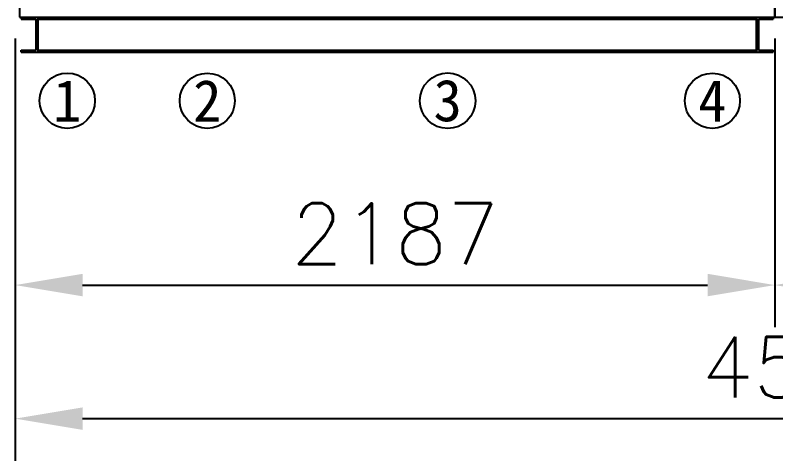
# Model space of a CAD drawing. Header units: millimetres. Extents: x -8864 to 19363, y -6016 to 13777.
# Drawn here: x 0 to 2190, y -1276 to 6 of the extents above; entities that cross this region are included whole.
import ezdxf
from ezdxf.enums import TextEntityAlignment as Align

# ---------------------------------------------------------------- set-up
doc = ezdxf.new("R2010")
doc.units = ezdxf.units.MM
for name, color, linetype in [('Dim', 1, 'Continuous'), ('McFrame', 7, 'Continuous'), ('SectionName', 1, 'Continuous')]:
    doc.layers.add(name, color=color, linetype=linetype)
doc.styles.add('ROMANS', font='romans.shx')
doc.styles.add('vm', font='宋体', dxfattribs={"height": 192.06})
doc.dimstyles.new('McDim', dxfattribs={"dimscale": 97, "dimtxt": 1.8, "dimasz": 2, "dimexe": 1.25, "dimexo": 0.625, "dimtad": 1, "dimdec": 1, "dimdsep": 46, "dimtxsty": 'ROMANS', "dimcen": 2.5, "dimadec": 0, "dimazin": 0, "dimtfac": 1, "dimtmove": 0, "dimatfit": 1, "dimfxl": 0, "dimarcsym": 0})

# ---------------------------------------------------------------- blocks, each defined once
blk = doc.blocks.new('*D32')
at = {"layer": 'Defpoints', "color": 0}
for p in [(0, 0), (2187, 0), (2187, -770.2)]:
    blk.add_point(p, dxfattribs=at)
at = {"layer": 'Dim', "color": 0, "lineweight": -2}
for p, q in [((0, -60.6), (0, -891.4)), ((2187, -60.6), (2187, -891.4)), ((194, -770.2), (1993, -770.2))]:
    blk.add_line(p, q, dxfattribs=at)
at = {"layer": 'Dim', "color": 0}
for points in [[(194, -737.8), (194, -802.5), (0, -770.2)], [(1993, -737.8), (1993, -802.5), (2187, -770.2)]]:
    blk.add_solid(points, dxfattribs=at)
at = {"layer": 'Dim', "color": 0, "insert": (1093.5, -622.3), "char_height": 174.6, "attachment_point": 5, "style": 'ROMANS'}
blk.add_mtext('2187', dxfattribs=at)
blk = doc.blocks.new('*D33')
at = {"layer": 'Defpoints', "color": 0}
for p in [(2187, 0), (4549, 0), (4549, -770.2)]:
    blk.add_point(p, dxfattribs=at)
at = {"layer": 'Dim', "color": 0, "lineweight": -2}
for p, q in [((2187, -60.6), (2187, -891.4)), ((4549, -60.6), (4549, -891.4)), ((2381, -770.2), (4355, -770.2))]:
    blk.add_line(p, q, dxfattribs=at)
at = {"layer": 'Dim', "color": 0}
for points in [[(2381, -737.8), (2381, -802.5), (2187, -770.2)], [(4355, -737.8), (4355, -802.5), (4549, -770.2)]]:
    blk.add_solid(points, dxfattribs=at)
at = {"layer": 'Dim', "color": 0, "insert": (3368, -622.3), "char_height": 174.6, "attachment_point": 5, "style": 'ROMANS'}
blk.add_mtext('2362', dxfattribs=at)
blk = doc.blocks.new('*D34')
at = {"layer": 'Defpoints', "color": 0}
for p in [(0, 0), (4549, 0), (4549, -1154.3)]:
    blk.add_point(p, dxfattribs=at)
at = {"layer": 'Dim', "color": 0, "lineweight": -2}
for p, q in [((0, -60.6), (0, -1275.5)), ((4549, -60.6), (4549, -1275.5)), ((194, -1154.3), (4355, -1154.3))]:
    blk.add_line(p, q, dxfattribs=at)
at = {"layer": 'Dim', "color": 0}
for points in [[(194, -1122), (194, -1186.6), (0, -1154.3)], [(4355, -1122), (4355, -1186.6), (4549, -1154.3)]]:
    blk.add_solid(points, dxfattribs=at)
at = {"layer": 'Dim', "color": 0, "insert": (2274.5, -1006.4), "char_height": 174.6, "attachment_point": 5, "style": 'ROMANS'}
blk.add_mtext('4549', dxfattribs=at)

msp = doc.modelspace()

# ---------------------------------------------------------------- linework, layer by layer
at = {"layer": 'McFrame'}
for p, q in [((17, 0), (65, 0)), ((17, 0), (17, -5.3)), ((65, 0), (65, -100)), ((65, 0), (2134, 0)), ((65, -100), (65, 0)), ((2134, -100), (2134, 0)), ((2134, 0), (2182, 0)), ((2134, 0), (2134, -100)), ((2182, 0), (2182, -5.3)), ((17, -5.3), (59.7, -5.3)), ((59.7, -5.3), (59.7, -94.7)), ((65, -5.3), (2134, -5.3)), ((2139.3, -5.3), (2182, -5.3)), ((2139.3, -5.3), (2139.3, -94.7)), ((17, -94.7), (59.7, -94.7)), ((17, -100), (17, -94.7)), ((17, -100), (65, -100)), ((65, -94.7), (2134, -94.7)), ((65, -100), (2134, -100)), ((2134, -100), (2182, -100)), ((2139.3, -94.7), (2182, -94.7)), ((2182, -100), (2182, -94.7))]:
    msp.add_line(p, q, dxfattribs=at)
for points in [[(12, 0), (2187, 0), (2187, 3380), (12, 3380)], [(2187, 0), (4537, 0), (4537, 3380), (2187, 3380)]]:
    msp.add_lwpolyline(points, close=True, dxfattribs=at)
at = {"layer": 'SectionName'}
for centre, radius in [((150, -240), 79.65), ((553, -240), 79.35), ((1245, -240), 79.94), ((2007, -240), 79.35)]:
    msp.add_circle(centre, radius, dxfattribs=at)

# ---------------------------------------------------------------- texts
at = {"layer": 'SectionName', "style": 'vm'}
for s, p in [('1', (150, -240)), ('2', (553, -240)), ('3', (1245, -240)), ('4', (2007, -240))]:
    msp.add_text(s, height=120, dxfattribs=at).set_placement(p, align=Align.MIDDLE)

# ---------------------------------------------------------------- dimensions: what is measured, and where the dimension line sits
at = {"layer": 'Dim'}
for base, p1, p2, picture, middle in [((2187, -770.18), (0, 0), (2187, 0), '*D32', (1093.5, -622.26)), ((4549, -1154.3), (0, 0), (4549, 0), '*D34', (2274.5, -1006.38)), ((4549, -770.18), (2187, 0), (4549, 0), '*D33', (3368, -622.26))]:
    dim = msp.add_linear_dim(base=base, p1=p1, p2=p2, dimstyle='McDim', dxfattribs=at)
    dim.commit()
    dim.dimension.update_dxf_attribs({"geometry": picture, "text_midpoint": middle})

doc.saveas('drawing.dxf')
